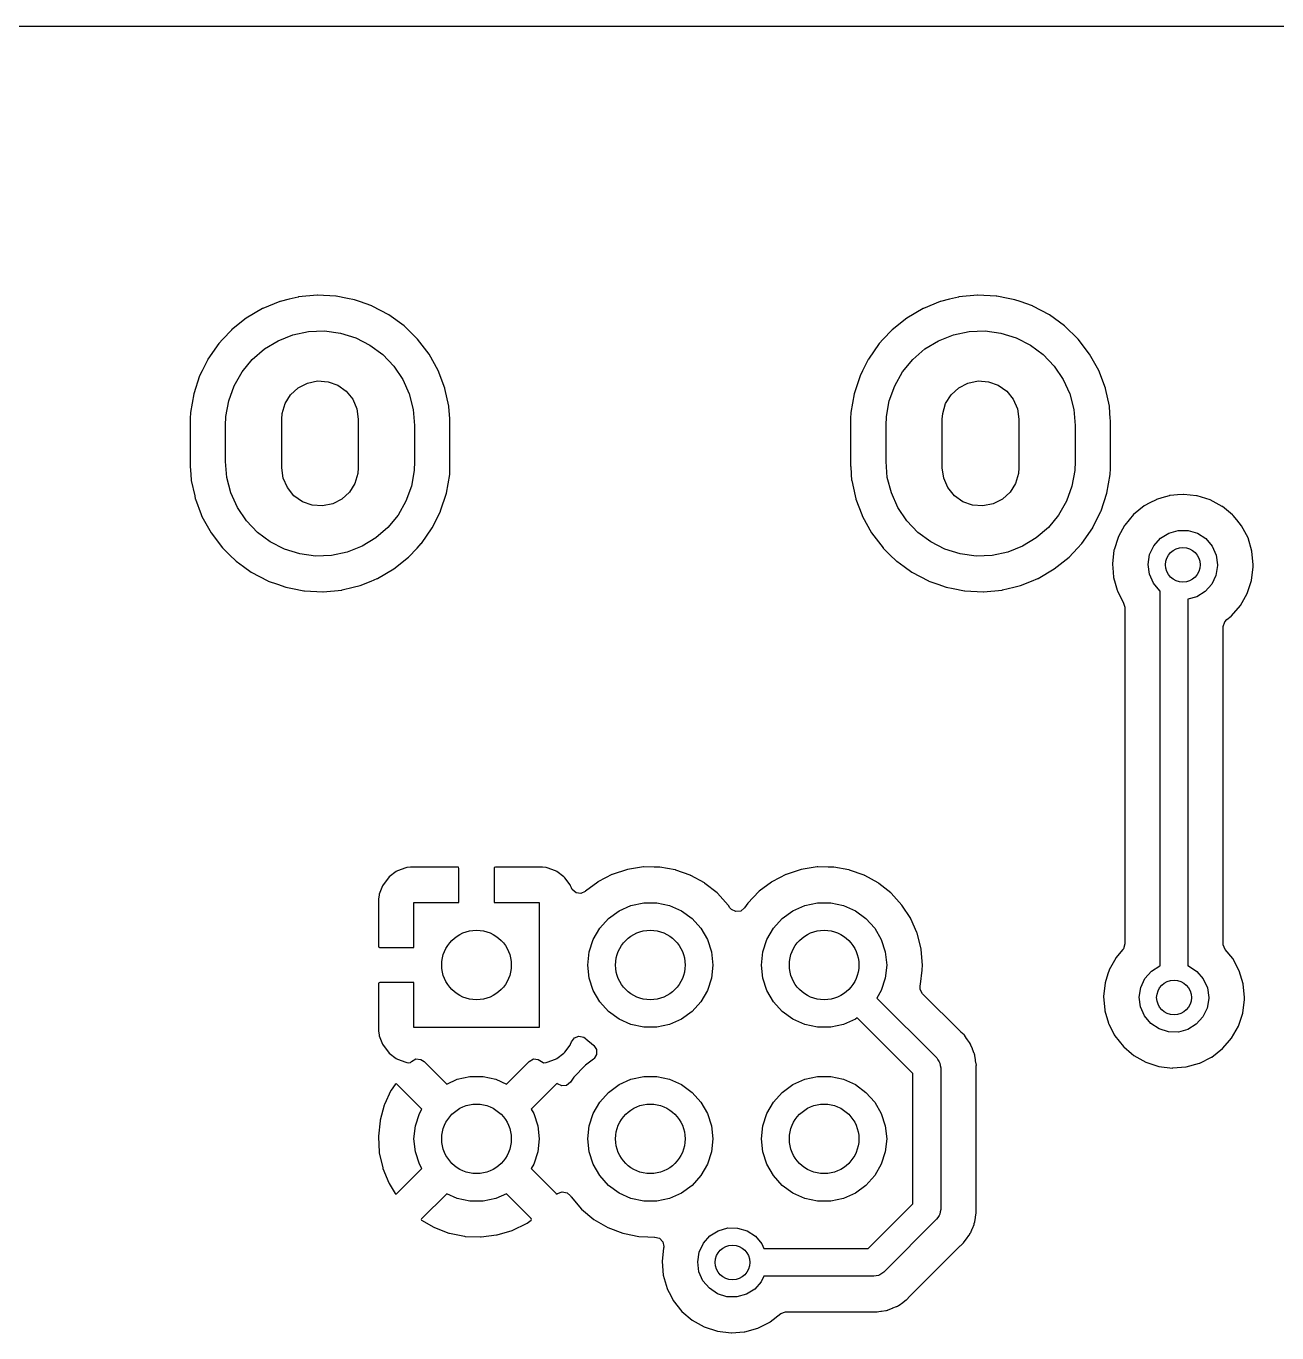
# Model space of a CAD drawing. Extents: x 83 to 134, y -229 to -45.
# Drawn here: x 100.2 to 118.19, y -63.75 to -44.96 of the extents above; entities that cross this region are included whole.
import ezdxf

# ---------------------------------------------------------------- set-up
doc = ezdxf.new("R2010")
doc.units = 0
doc.layers.add('BLACK', color=7, linetype='CONTINUOUS')

msp = doc.modelspace()

# ---------------------------------------------------------------- linework, layer by layer
at = {"layer": 'BLACK', "linetype": 'CONTINUOUS'}
for p, q in [((83.1845, -44.9585), (133.986, -44.9585)), ((104.113, -48.8538), (103.983, -48.8856)), ((104.118, -48.8527), (104.113, -48.8538)), ((104.113, -48.8538), (104.113, -48.8538)), ((104.387, -48.827), (104.118, -48.8527)), ((104.392, -48.8272), (104.387, -48.827)), ((104.654, -48.8402), (104.392, -48.8272)), ((104.392, -48.8272), (104.392, -48.8272)), ((104.658, -48.8405), (104.654, -48.8402)), ((104.654, -48.8402), (104.654, -48.8402)), ((104.663, -48.8413), (104.658, -48.8405)), ((104.826, -48.8736), (104.663, -48.8413)), ((104.663, -48.8413), (104.663, -48.8413)), ((113.613, -48.8538), (113.483, -48.8856)), ((113.618, -48.8527), (113.613, -48.8538)), ((113.613, -48.8538), (113.613, -48.8538)), ((113.887, -48.827), (113.618, -48.8527)), ((113.892, -48.8272), (113.887, -48.827)), ((114.154, -48.8402), (113.892, -48.8272)), ((113.892, -48.8272), (113.892, -48.8272)), ((114.158, -48.8405), (114.154, -48.8402)), ((114.154, -48.8402), (114.154, -48.8402)), ((114.163, -48.8413), (114.158, -48.8405)), ((114.326, -48.8736), (114.163, -48.8413)), ((114.163, -48.8413), (114.163, -48.8413)), ((103.603, -49.019), (103.369, -49.156)), ((103.607, -49.0173), (103.603, -49.019)), ((103.85, -48.9189), (103.607, -49.0173)), ((103.854, -48.9172), (103.85, -48.9189)), ((103.85, -48.9189), (103.85, -48.9189)), ((103.983, -48.8856), (103.854, -48.9172)), ((104.924, -48.8929), (104.826, -48.8736)), ((104.998, -48.9189), (104.924, -48.8929)), ((105.176, -48.9817), (104.998, -48.9189)), ((105.18, -48.9832), (105.176, -48.9817)), ((105.176, -48.9817), (105.176, -48.9817)), ((105.42, -49.1095), (105.18, -48.9832)), ((113.103, -49.019), (112.869, -49.156)), ((113.107, -49.0173), (113.103, -49.019)), ((113.35, -48.9189), (113.107, -49.0173)), ((113.354, -48.9172), (113.35, -48.9189)), ((113.35, -48.9189), (113.35, -48.9189)), ((113.483, -48.8856), (113.354, -48.9172)), ((114.424, -48.8929), (114.326, -48.8736)), ((114.498, -48.9189), (114.424, -48.8929)), ((114.676, -48.9817), (114.498, -48.9189)), ((114.68, -48.9832), (114.676, -48.9817)), ((114.676, -48.9817), (114.676, -48.9817)), ((114.92, -49.1095), (114.68, -48.9832)), ((103.369, -49.156), (103.157, -49.3254)), ((105.639, -49.269), (105.42, -49.1095)), ((112.869, -49.156), (112.657, -49.3254)), ((115.139, -49.269), (114.92, -49.1095)), ((103.154, -49.3287), (103.029, -49.4622)), ((103.157, -49.3254), (103.154, -49.3287)), ((103.825, -49.4818), (104.039, -49.3974)), ((104.039, -49.3974), (104.264, -49.3501)), ((104.264, -49.3501), (104.494, -49.3415)), ((104.494, -49.3415), (104.722, -49.3717)), ((104.722, -49.3717), (104.942, -49.4399)), ((105.833, -49.4586), (105.639, -49.269)), ((112.654, -49.3287), (112.529, -49.4622)), ((112.657, -49.3254), (112.654, -49.3287)), ((113.325, -49.4818), (113.539, -49.3974)), ((113.539, -49.3974), (113.764, -49.3501)), ((113.764, -49.3501), (113.994, -49.3415)), ((113.994, -49.3415), (114.222, -49.3717)), ((114.222, -49.3717), (114.442, -49.4399)), ((115.333, -49.4586), (115.139, -49.269)), ((102.972, -49.5235), (102.817, -49.7463)), ((103.029, -49.4622), (102.972, -49.5235)), ((103.455, -49.7519), (103.629, -49.6011)), ((103.629, -49.6011), (103.825, -49.4818)), ((104.942, -49.4399), (105.147, -49.5441)), ((105.147, -49.5441), (105.331, -49.6814)), ((105.998, -49.6741), (105.833, -49.4586)), ((112.472, -49.5235), (112.317, -49.7463)), ((112.529, -49.4622), (112.472, -49.5235)), ((112.955, -49.7519), (113.129, -49.6011)), ((113.129, -49.6011), (113.325, -49.4818)), ((114.442, -49.4399), (114.647, -49.5441)), ((114.647, -49.5441), (114.831, -49.6814)), ((115.498, -49.6741), (115.333, -49.4586)), ((102.815, -49.7504), (102.733, -49.9155)), ((102.817, -49.7463), (102.815, -49.7504)), ((102.815, -49.7504), (102.815, -49.7504)), ((103.309, -49.9297), (103.455, -49.7519)), ((105.331, -49.6814), (105.49, -49.8478)), ((106.129, -49.9112), (105.998, -49.6741)), ((112.315, -49.7504), (112.233, -49.9155)), ((112.317, -49.7463), (112.315, -49.7504)), ((112.315, -49.7504), (112.315, -49.7504)), ((112.809, -49.9297), (112.955, -49.7519)), ((114.831, -49.6814), (114.99, -49.8478)), ((115.629, -49.9112), (115.498, -49.6741)), ((102.733, -49.9155), (102.697, -49.9891)), ((103.195, -50.1295), (103.309, -49.9297)), ((105.49, -49.8478), (105.618, -50.0386)), ((106.225, -50.1648), (106.129, -49.9112)), ((112.233, -49.9155), (112.197, -49.9891)), ((112.695, -50.1295), (112.809, -49.9297)), ((114.99, -49.8478), (115.118, -50.0386)), ((115.725, -50.1648), (115.629, -49.9112)), ((102.697, -49.9891), (102.612, -50.2468)), ((103.117, -50.3457), (103.195, -50.1295)), ((104.006, -50.2594), (104.116, -50.1584)), ((104.116, -50.1584), (104.249, -50.0906)), ((104.249, -50.0906), (104.395, -50.0611)), ((104.395, -50.0611), (104.544, -50.072)), ((104.544, -50.072), (104.685, -50.1226)), ((104.685, -50.1226), (104.807, -50.2091)), ((105.618, -50.0386), (105.713, -50.2483)), ((106.226, -50.1692), (106.225, -50.1648)), ((106.283, -50.4251), (106.226, -50.1692)), ((106.226, -50.1692), (106.226, -50.1692)), ((112.197, -49.9891), (112.112, -50.2468)), ((112.617, -50.3457), (112.695, -50.1295)), ((113.506, -50.2594), (113.616, -50.1584)), ((113.616, -50.1584), (113.749, -50.0906)), ((113.749, -50.0906), (113.895, -50.0611)), ((113.895, -50.0611), (114.044, -50.072)), ((114.044, -50.072), (114.185, -50.1226)), ((114.185, -50.1226), (114.307, -50.2091)), ((115.118, -50.0386), (115.213, -50.2483)), ((115.726, -50.1692), (115.725, -50.1648)), ((115.783, -50.4251), (115.726, -50.1692)), ((115.726, -50.1692), (115.726, -50.1692)), ((102.612, -50.2468), (102.566, -50.5139)), ((103.076, -50.572), (103.117, -50.3457)), ((103.928, -50.3863), (104.006, -50.2594)), ((104.807, -50.2091), (104.9, -50.3251)), ((104.9, -50.3251), (104.96, -50.4621)), ((105.713, -50.2483), (105.771, -50.4709)), ((112.112, -50.2468), (112.066, -50.5139)), ((112.576, -50.572), (112.617, -50.3457)), ((113.428, -50.3863), (113.506, -50.2594)), ((114.307, -50.2091), (114.4, -50.3251)), ((114.4, -50.3251), (114.46, -50.4621)), ((115.213, -50.2483), (115.271, -50.4709)), ((102.566, -50.5139), (102.561, -50.5996)), ((103.88, -50.61), (103.886, -50.5297)), ((103.886, -50.5297), (103.928, -50.3863)), ((104.96, -50.4621), (104.98, -50.61)), ((105.771, -50.4709), (105.79, -50.7)), ((106.284, -50.4295), (106.283, -50.4251)), ((106.284, -50.4341), (106.284, -50.4295)), ((106.296, -50.6012), (106.284, -50.4341)), ((112.066, -50.5139), (112.061, -50.5996)), ((113.38, -50.61), (113.386, -50.5297)), ((113.386, -50.5297), (113.428, -50.3863)), ((114.46, -50.4621), (114.48, -50.61)), ((115.271, -50.4709), (115.29, -50.7)), ((115.784, -50.4295), (115.783, -50.4251)), ((115.784, -50.4341), (115.784, -50.4295)), ((115.796, -50.6012), (115.784, -50.4341)), ((102.561, -50.5996), (102.561, -51.2889)), ((103.07, -50.7), (103.076, -50.572)), ((103.07, -51.22), (103.07, -50.7)), ((103.88, -51.31), (103.88, -50.61)), ((104.98, -50.61), (104.98, -51.31)), ((105.79, -50.7), (105.79, -51.22)), ((106.298, -50.6311), (106.296, -50.6012)), ((106.298, -51.3204), (106.298, -50.6311)), ((112.061, -50.5996), (112.061, -51.2889)), ((112.57, -50.7), (112.576, -50.572)), ((112.57, -51.22), (112.57, -50.7)), ((113.38, -51.31), (113.38, -50.61)), ((114.48, -50.61), (114.48, -51.31)), ((115.29, -50.7), (115.29, -51.22)), ((115.798, -50.6311), (115.796, -50.6012)), ((115.798, -51.3204), (115.798, -50.6311)), ((102.561, -51.2889), (102.562, -51.2912)), ((102.562, -51.2912), (102.562, -51.2912)), ((102.562, -51.2912), (102.57, -51.4022)), ((103.089, -51.4491), (103.07, -51.22)), ((105.79, -51.22), (105.784, -51.348)), ((112.061, -51.2889), (112.062, -51.2912)), ((112.062, -51.2912), (112.07, -51.4022)), ((112.062, -51.2912), (112.062, -51.2912)), ((112.589, -51.4491), (112.57, -51.22)), ((115.29, -51.22), (115.284, -51.348)), ((102.57, -51.4022), (102.576, -51.4905)), ((103.147, -51.6717), (103.089, -51.4491)), ((103.9, -51.4579), (103.88, -51.31)), ((103.96, -51.5949), (103.9, -51.4579)), ((104.974, -51.3903), (104.932, -51.5337)), ((104.98, -51.31), (104.974, -51.3903)), ((105.784, -51.348), (105.743, -51.5743)), ((106.248, -51.6732), (106.294, -51.4061)), ((106.294, -51.4061), (106.298, -51.3204)), ((112.07, -51.4022), (112.076, -51.4905)), ((112.647, -51.6717), (112.589, -51.4491)), ((113.4, -51.4579), (113.38, -51.31)), ((113.46, -51.5949), (113.4, -51.4579)), ((114.474, -51.3903), (114.432, -51.5337)), ((114.48, -51.31), (114.474, -51.3903)), ((115.284, -51.348), (115.243, -51.5743)), ((115.748, -51.6732), (115.794, -51.4061)), ((115.794, -51.4061), (115.798, -51.3204)), ((102.576, -51.4905), (102.577, -51.4949)), ((102.577, -51.4949), (102.577, -51.4949)), ((102.577, -51.4949), (102.626, -51.7141)), ((103.242, -51.8814), (103.147, -51.6717)), ((104.053, -51.7109), (103.96, -51.5949)), ((104.854, -51.6606), (104.744, -51.7616)), ((104.932, -51.5337), (104.854, -51.6606)), ((105.743, -51.5743), (105.665, -51.7905)), ((106.163, -51.9309), (106.248, -51.6732)), ((112.076, -51.4905), (112.077, -51.4949)), ((112.077, -51.4949), (112.077, -51.4949)), ((112.077, -51.4949), (112.126, -51.7141)), ((112.742, -51.8814), (112.647, -51.6717)), ((113.553, -51.7109), (113.46, -51.5949)), ((114.354, -51.6606), (114.244, -51.7616)), ((114.432, -51.5337), (114.354, -51.6606)), ((115.243, -51.5743), (115.165, -51.7905)), ((115.663, -51.9309), (115.748, -51.6732)), ((102.626, -51.7141), (102.635, -51.7552)), ((102.635, -51.7552), (102.636, -51.7595)), ((102.636, -51.7595), (102.72, -51.981)), ((104.175, -51.7974), (104.053, -51.7109)), ((104.316, -51.848), (104.175, -51.7974)), ((104.465, -51.8589), (104.316, -51.848)), ((104.611, -51.8294), (104.465, -51.8589)), ((104.744, -51.7616), (104.611, -51.8294)), ((105.665, -51.7905), (105.551, -51.9903)), ((112.126, -51.7141), (112.135, -51.7552)), ((112.135, -51.7552), (112.136, -51.7595)), ((112.136, -51.7595), (112.22, -51.981)), ((113.675, -51.7974), (113.553, -51.7109)), ((113.816, -51.848), (113.675, -51.7974)), ((113.965, -51.8589), (113.816, -51.848)), ((114.111, -51.8294), (113.965, -51.8589)), ((114.244, -51.7616), (114.111, -51.8294)), ((115.165, -51.7905), (115.051, -51.9903)), ((116.285, -51.857), (116.131, -51.981)), ((116.364, -51.8157), (116.285, -51.857)), ((116.455, -51.7683), (116.364, -51.8157)), ((116.46, -51.7654), (116.455, -51.7683)), ((116.455, -51.7683), (116.455, -51.7683)), ((116.539, -51.7422), (116.46, -51.7654)), ((116.644, -51.7113), (116.539, -51.7422)), ((116.65, -51.7096), (116.644, -51.7113)), ((116.644, -51.7113), (116.644, -51.7113)), ((116.656, -51.709), (116.65, -51.7096)), ((116.765, -51.6992), (116.656, -51.709)), ((116.656, -51.709), (116.656, -51.709)), ((116.847, -51.6916), (116.765, -51.6992)), ((116.853, -51.6923), (116.847, -51.6916)), ((117.038, -51.7117), (116.853, -51.6923)), ((116.853, -51.6923), (116.853, -51.6923)), ((117.044, -51.7123), (117.038, -51.7117)), ((117.038, -51.7117), (117.038, -51.7117)), ((117.233, -51.7708), (117.044, -51.7123)), ((117.407, -51.8649), (117.233, -51.7708)), ((102.72, -51.981), (102.731, -52.0088)), ((102.731, -52.0088), (102.862, -52.2459)), ((103.37, -52.0722), (103.242, -51.8814)), ((105.551, -51.9903), (105.405, -52.1681)), ((106.045, -52.1696), (106.161, -51.935)), ((106.161, -51.935), (106.163, -51.9309)), ((106.161, -51.935), (106.161, -51.935)), ((112.22, -51.981), (112.231, -52.0088)), ((112.231, -52.0088), (112.362, -52.2459)), ((112.87, -52.0722), (112.742, -51.8814)), ((115.051, -51.9903), (114.905, -52.1681)), ((115.545, -52.1696), (115.661, -51.935)), ((115.661, -51.935), (115.663, -51.9309)), ((115.661, -51.935), (115.661, -51.935)), ((116.131, -51.981), (116.004, -52.1325)), ((117.411, -51.8688), (117.407, -51.8649)), ((117.553, -51.9857), (117.411, -51.8688)), ((117.411, -51.8688), (117.411, -51.8688)), ((117.559, -51.9909), (117.553, -51.9857)), ((117.563, -51.9957), (117.559, -51.9909)), ((117.614, -52.0579), (117.563, -51.9957)), ((117.563, -51.9957), (117.563, -51.9957)), ((103.529, -52.2386), (103.37, -52.0722)), ((103.713, -52.3759), (103.529, -52.2386)), ((105.405, -52.1681), (105.231, -52.3189)), ((105.888, -52.3965), (106.043, -52.1737)), ((106.043, -52.1737), (106.045, -52.1696)), ((113.029, -52.2386), (112.87, -52.0722)), ((113.213, -52.3759), (113.029, -52.2386)), ((114.905, -52.1681), (114.731, -52.3189)), ((115.388, -52.3965), (115.543, -52.1737)), ((115.543, -52.1737), (115.545, -52.1696)), ((116.001, -52.1379), (115.942, -52.2459)), ((116.004, -52.1325), (116.001, -52.1379)), ((116.001, -52.1379), (116.001, -52.1379)), ((116.636, -52.2486), (116.772, -52.2096)), ((116.772, -52.2096), (116.914, -52.2105)), ((116.914, -52.2105), (117.05, -52.2511)), ((117.684, -52.1442), (117.614, -52.0579)), ((117.777, -52.3188), (117.684, -52.1442)), ((102.862, -52.2459), (103.027, -52.4614)), ((103.918, -52.4801), (103.713, -52.3759)), ((105.231, -52.3189), (105.035, -52.4382)), ((105.824, -52.4646), (105.885, -52.3998)), ((105.885, -52.3998), (105.888, -52.3965)), ((105.885, -52.3998), (105.885, -52.3998)), ((112.362, -52.2459), (112.527, -52.4614)), ((113.418, -52.4801), (113.213, -52.3759)), ((114.731, -52.3189), (114.535, -52.4382)), ((115.324, -52.4646), (115.385, -52.3998)), ((115.385, -52.3998), (115.388, -52.3965)), ((115.385, -52.3998), (115.385, -52.3998)), ((115.907, -52.3117), (115.851, -52.4884)), ((115.909, -52.3058), (115.907, -52.3117)), ((115.907, -52.3117), (115.907, -52.3117)), ((115.942, -52.2459), (115.909, -52.3058)), ((116.422, -52.4305), (116.516, -52.3242)), ((116.516, -52.3242), (116.636, -52.2486)), ((117.05, -52.2511), (117.169, -52.3282)), ((117.169, -52.3282), (117.261, -52.4356)), ((117.834, -52.5082), (117.777, -52.3188)), ((103.027, -52.4614), (103.03, -52.4646)), ((103.03, -52.4646), (103.03, -52.4646)), ((103.03, -52.4646), (103.127, -52.5596)), ((103.127, -52.5596), (103.221, -52.651)), ((104.138, -52.5483), (103.918, -52.4801)), ((104.366, -52.5785), (104.138, -52.5483)), ((104.596, -52.5699), (104.366, -52.5785)), ((104.821, -52.5226), (104.596, -52.5699)), ((105.035, -52.4382), (104.821, -52.5226)), ((105.491, -52.764), (105.703, -52.5946)), ((105.703, -52.5946), (105.824, -52.4646)), ((112.527, -52.4614), (112.53, -52.4646)), ((112.53, -52.4646), (112.53, -52.4646)), ((112.53, -52.4646), (112.627, -52.5596)), ((112.627, -52.5596), (112.721, -52.651)), ((113.638, -52.5483), (113.418, -52.4801)), ((113.866, -52.5785), (113.638, -52.5483)), ((114.096, -52.5699), (113.866, -52.5785)), ((114.321, -52.5226), (114.096, -52.5699)), ((114.535, -52.4382), (114.321, -52.5226)), ((114.991, -52.764), (115.203, -52.5946)), ((115.203, -52.5946), (115.324, -52.4646)), ((115.849, -52.4943), (115.827, -52.6909)), ((115.851, -52.4884), (115.849, -52.4943)), ((116.34, -52.6989), (116.362, -52.5588)), ((116.362, -52.5588), (116.422, -52.4305)), ((117.261, -52.4356), (117.32, -52.5647)), ((117.32, -52.5647), (117.34, -52.705)), ((117.853, -52.705), (117.834, -52.5082)), ((103.221, -52.651), (103.224, -52.6537)), ((103.224, -52.6537), (103.224, -52.6537)), ((103.224, -52.6537), (103.329, -52.7298)), ((103.329, -52.7298), (103.44, -52.8105)), ((105.257, -52.901), (105.491, -52.764)), ((112.721, -52.651), (112.724, -52.6537)), ((112.724, -52.6537), (112.724, -52.6537)), ((112.724, -52.6537), (112.829, -52.7298)), ((112.829, -52.7298), (112.94, -52.8105)), ((114.757, -52.901), (114.991, -52.764)), ((115.827, -52.6909), (115.827, -52.697)), ((115.827, -52.697), (115.837, -52.8127)), ((116.358, -52.8395), (116.34, -52.6989)), ((117.34, -52.7172), (117.316, -52.857)), ((117.34, -52.705), (117.34, -52.7172)), ((117.828, -52.9295), (117.853, -52.7333)), ((117.853, -52.7333), (117.853, -52.705)), ((103.44, -52.8105), (103.68, -52.9368)), ((103.68, -52.9368), (103.684, -52.9383)), ((103.684, -52.9383), (103.684, -52.9383)), ((103.684, -52.9383), (103.817, -52.9852)), ((103.817, -52.9852), (103.936, -53.0271)), ((105.006, -53.0028), (105.165, -52.9383)), ((105.165, -52.9383), (105.253, -52.9027)), ((105.253, -52.9027), (105.257, -52.901)), ((105.253, -52.9027), (105.253, -52.9027)), ((112.94, -52.8105), (113.18, -52.9368)), ((113.18, -52.9368), (113.184, -52.9383)), ((113.184, -52.9383), (113.184, -52.9383)), ((113.184, -52.9383), (113.317, -52.9852)), ((113.317, -52.9852), (113.436, -53.0271)), ((114.506, -53.0028), (114.665, -52.9383)), ((114.665, -52.9383), (114.753, -52.9027)), ((114.753, -52.9027), (114.757, -52.901)), ((114.753, -52.9027), (114.753, -52.9027)), ((115.837, -52.8127), (115.843, -52.8879)), ((115.843, -52.8879), (115.866, -52.9669)), ((115.866, -52.9669), (115.895, -53.0673)), ((116.416, -52.9692), (116.358, -52.8395)), ((116.507, -53.0777), (116.416, -52.9692)), ((117.255, -52.9846), (117.159, -53.0897)), ((117.316, -52.857), (117.255, -52.9846)), ((117.766, -53.1172), (117.828, -52.9295)), ((103.936, -53.0271), (104.034, -53.0464)), ((104.034, -53.0464), (104.197, -53.0787)), ((104.197, -53.0787), (104.197, -53.0787)), ((104.197, -53.0787), (104.202, -53.0795)), ((104.202, -53.0795), (104.206, -53.0798)), ((104.206, -53.0798), (104.206, -53.0798)), ((104.206, -53.0798), (104.468, -53.0928)), ((104.468, -53.0928), (104.468, -53.0928)), ((104.468, -53.0928), (104.473, -53.093)), ((104.473, -53.093), (104.742, -53.0673)), ((104.742, -53.0673), (104.747, -53.0662)), ((104.747, -53.0662), (104.907, -53.0271)), ((104.747, -53.0662), (104.747, -53.0662)), ((104.907, -53.0271), (105.006, -53.0028)), ((113.436, -53.0271), (113.534, -53.0464)), ((113.534, -53.0464), (113.697, -53.0787)), ((113.697, -53.0787), (113.697, -53.0787)), ((113.697, -53.0787), (113.702, -53.0795)), ((113.702, -53.0795), (113.706, -53.0798)), ((113.706, -53.0798), (113.706, -53.0798)), ((113.706, -53.0798), (113.968, -53.0928)), ((113.968, -53.0928), (113.968, -53.0928)), ((113.968, -53.0928), (113.973, -53.093)), ((113.973, -53.093), (114.242, -53.0673)), ((114.242, -53.0673), (114.247, -53.0662)), ((114.247, -53.0662), (114.407, -53.0271)), ((114.247, -53.0662), (114.247, -53.0662)), ((114.407, -53.0271), (114.506, -53.0028)), ((115.895, -53.0673), (115.898, -53.078)), ((115.898, -53.078), (115.901, -53.0835)), ((115.901, -53.0835), (115.988, -53.254)), ((116.513, -53.0819), (116.507, -53.0777)), ((116.513, -58.4704), (116.513, -53.0819)), ((117.039, -53.1639), (116.913, -53.1981)), ((117.159, -53.0897), (117.039, -53.1639)), ((117.668, -53.2891), (117.766, -53.1172)), ((115.988, -53.254), (115.987, -53.2547)), ((115.987, -53.2547), (116.004, -53.3152)), ((116.004, -53.3152), (116.004, -58.1575)), ((116.913, -53.1981), (116.913, -58.4712)), ((117.539, -53.4389), (117.668, -53.2891)), ((117.421, -53.592), (117.442, -53.5239)), ((117.442, -53.5239), (117.47, -53.4927)), ((117.47, -53.4927), (117.534, -53.4427)), ((117.534, -53.4427), (117.539, -53.4389)), ((117.534, -53.4427), (117.534, -53.4427)), ((117.421, -58.1561), (117.421, -53.592)), ((105.526, -57.1152), (105.424, -57.1917)), ((105.542, -57.1067), (105.526, -57.1152)), ((105.662, -57.0615), (105.542, -57.1067)), ((105.678, -57.0579), (105.662, -57.0615)), ((105.729, -57.0524), (105.678, -57.0579)), ((105.735, -57.052), (105.729, -57.0524)), ((106.412, -57.052), (105.735, -57.052)), ((106.42, -57.0537), (106.412, -57.052)), ((106.422, -57.0549), (106.42, -57.0537)), ((106.426, -57.0701), (106.422, -57.0549)), ((106.426, -57.56), (106.426, -57.0701)), ((106.936, -57.0579), (106.934, -57.0655)), ((106.934, -57.0655), (106.934, -57.56)), ((106.937, -57.0565), (106.936, -57.0579)), ((106.952, -57.052), (106.937, -57.0565)), ((107.625, -57.052), (106.952, -57.052)), ((107.631, -57.0524), (107.625, -57.052)), ((107.682, -57.0579), (107.631, -57.0524)), ((107.698, -57.0615), (107.682, -57.0579)), ((107.818, -57.1067), (107.698, -57.0615)), ((107.834, -57.1152), (107.818, -57.1067)), ((107.936, -57.1917), (107.834, -57.1152)), ((108.852, -57.0851), (108.632, -57.1571)), ((109.081, -57.0501), (108.852, -57.0851)), ((109.087, -57.0502), (109.081, -57.0501)), ((109.236, -57.052), (109.087, -57.0502)), ((109.087, -57.0502), (109.087, -57.0502)), ((109.313, -57.0529), (109.236, -57.052)), ((109.318, -57.0538), (109.313, -57.0529)), ((109.318, -57.0539), (109.318, -57.0538)), ((109.536, -57.0927), (109.318, -57.0539)), ((109.541, -57.0936), (109.536, -57.0927)), ((109.536, -57.0927), (109.536, -57.0927)), ((109.546, -57.0953), (109.541, -57.0936)), ((109.754, -57.1691), (109.546, -57.0953)), ((109.546, -57.0953), (109.546, -57.0953)), ((111.352, -57.0851), (111.132, -57.1571)), ((111.581, -57.0501), (111.352, -57.0851)), ((111.587, -57.0502), (111.581, -57.0501)), ((111.736, -57.052), (111.587, -57.0502)), ((111.587, -57.0502), (111.587, -57.0502)), ((111.813, -57.0529), (111.736, -57.052)), ((111.818, -57.0538), (111.813, -57.0529)), ((111.818, -57.0539), (111.818, -57.0538)), ((112.036, -57.0927), (111.818, -57.0539)), ((112.041, -57.0936), (112.036, -57.0927)), ((112.036, -57.0927), (112.036, -57.0927)), ((112.046, -57.0953), (112.041, -57.0936)), ((112.254, -57.1691), (112.046, -57.0953)), ((112.046, -57.0953), (112.046, -57.0953)), ((105.335, -57.3064), (105.327, -57.3219)), ((105.412, -57.2043), (105.335, -57.3064)), ((105.424, -57.1917), (105.412, -57.2043)), ((107.948, -57.2043), (107.936, -57.1917)), ((108.025, -57.3064), (107.948, -57.2043)), ((108.033, -57.3219), (108.025, -57.3064)), ((108.423, -57.2672), (108.246, -57.4)), ((108.427, -57.2641), (108.423, -57.2672)), ((108.423, -57.2672), (108.423, -57.2672)), ((108.536, -57.2072), (108.427, -57.2641)), ((108.628, -57.1595), (108.536, -57.2072)), ((108.632, -57.1571), (108.628, -57.1595)), ((108.628, -57.1595), (108.628, -57.1595)), ((109.754, -57.1692), (109.754, -57.1691)), ((109.759, -57.1709), (109.754, -57.1692)), ((109.764, -57.1734), (109.759, -57.1709)), ((109.958, -57.2803), (109.764, -57.1734)), ((109.764, -57.1734), (109.764, -57.1734)), ((109.962, -57.2828), (109.958, -57.2803)), ((109.958, -57.2803), (109.958, -57.2803)), ((109.966, -57.286), (109.962, -57.2828)), ((110.14, -57.4232), (109.966, -57.286)), ((109.966, -57.286), (109.966, -57.286)), ((110.923, -57.2672), (110.746, -57.4)), ((110.927, -57.2641), (110.923, -57.2672)), ((110.923, -57.2672), (110.923, -57.2672)), ((111.036, -57.2072), (110.927, -57.2641)), ((111.128, -57.1595), (111.036, -57.2072)), ((111.132, -57.1571), (111.128, -57.1595)), ((111.128, -57.1595), (111.128, -57.1595)), ((112.254, -57.1692), (112.254, -57.1691)), ((112.259, -57.1709), (112.254, -57.1692)), ((112.264, -57.1734), (112.259, -57.1709)), ((112.458, -57.2803), (112.264, -57.1734)), ((112.264, -57.1734), (112.264, -57.1734)), ((112.462, -57.2828), (112.458, -57.2803)), ((112.458, -57.2803), (112.458, -57.2803)), ((112.466, -57.286), (112.462, -57.2828)), ((112.64, -57.4232), (112.466, -57.286)), ((112.466, -57.286), (112.466, -57.286)), ((105.278, -57.4576), (105.272, -57.5085)), ((105.282, -57.4424), (105.278, -57.4576)), ((105.327, -57.3219), (105.282, -57.4424)), ((108.044, -57.3502), (108.033, -57.3219)), ((108.057, -57.3754), (108.044, -57.3502)), ((108.111, -57.4212), (108.057, -57.3754)), ((108.181, -57.4305), (108.111, -57.4212)), ((108.241, -57.4023), (108.181, -57.4305)), ((108.242, -57.4031), (108.241, -57.4023)), ((108.246, -57.4), (108.242, -57.4031)), ((110.144, -57.4264), (110.14, -57.4232)), ((110.14, -57.4232), (110.14, -57.4232)), ((110.3, -57.5977), (110.144, -57.4264)), ((110.742, -57.4031), (110.582, -57.5706)), ((110.746, -57.4), (110.742, -57.4031)), ((112.644, -57.4264), (112.64, -57.4232)), ((112.64, -57.4232), (112.64, -57.4232)), ((112.8, -57.5977), (112.644, -57.4264)), ((105.272, -57.5085), (105.272, -57.5153)), ((105.272, -57.5153), (105.272, -58.1879)), ((105.78, -58.206), (105.78, -57.56)), ((105.78, -57.56), (106.426, -57.56)), ((106.934, -57.56), (107.58, -57.56)), ((107.58, -57.56), (107.58, -59.36)), ((108.578, -57.7912), (108.73, -57.6806)), ((108.73, -57.6806), (108.902, -57.604)), ((108.902, -57.604), (109.086, -57.5649)), ((109.086, -57.5649), (109.274, -57.5649)), ((109.274, -57.5649), (109.458, -57.604)), ((109.458, -57.604), (109.63, -57.6806)), ((109.63, -57.6806), (109.782, -57.7912)), ((110.303, -57.602), (110.3, -57.5977)), ((110.325, -57.6366), (110.303, -57.602)), ((110.303, -57.602), (110.303, -57.602)), ((110.346, -57.6611), (110.325, -57.6366)), ((110.409, -57.6923), (110.346, -57.6611)), ((110.48, -57.6842), (110.409, -57.6923)), ((110.535, -57.6392), (110.48, -57.6842)), ((110.582, -57.5706), (110.535, -57.6392)), ((111.078, -57.7912), (111.23, -57.6806)), ((111.23, -57.6806), (111.402, -57.604)), ((111.402, -57.604), (111.586, -57.5649)), ((111.586, -57.5649), (111.774, -57.5649)), ((111.774, -57.5649), (111.958, -57.604)), ((111.958, -57.604), (112.13, -57.6806)), ((112.13, -57.6806), (112.282, -57.7912)), ((112.926, -57.7921), (112.8, -57.5977)), ((108.452, -57.931), (108.578, -57.7912)), ((109.782, -57.7912), (109.908, -57.931)), ((110.952, -57.931), (111.078, -57.7912)), ((112.282, -57.7912), (112.408, -57.931)), ((112.928, -57.7969), (112.926, -57.7921)), ((113.013, -57.9928), (112.928, -57.7969)), ((112.928, -57.7969), (112.928, -57.7969)), ((108.358, -58.0939), (108.452, -57.931)), ((109.908, -57.931), (110.002, -58.0939)), ((110.858, -58.0939), (110.952, -57.931)), ((112.408, -57.931), (112.502, -58.0939)), ((113.018, -58.0045), (113.013, -57.9928)), ((113.074, -58.2292), (113.018, -58.0045)), ((105.272, -58.1879), (105.276, -58.2031)), ((105.276, -58.2031), (105.278, -58.2043)), ((105.278, -58.2043), (105.286, -58.206)), ((105.286, -58.206), (105.78, -58.206)), ((108.3, -58.2729), (108.358, -58.0939)), ((110.002, -58.0939), (110.06, -58.2729)), ((110.8, -58.2729), (110.858, -58.0939)), ((112.502, -58.0939), (112.56, -58.2729)), ((113.075, -58.2343), (113.074, -58.2292)), ((113.084, -58.3505), (113.075, -58.2343)), ((113.075, -58.2343), (113.075, -58.2343)), ((115.975, -58.2385), (115.877, -58.3555)), ((115.984, -58.2256), (115.975, -58.2385)), ((116.004, -58.1575), (115.984, -58.2256)), ((117.422, -58.1703), (117.421, -58.1561)), ((117.45, -58.2358), (117.422, -58.1703)), ((117.557, -58.3672), (117.45, -58.2358)), ((108.28, -58.46), (108.3, -58.2729)), ((110.06, -58.2729), (110.08, -58.46)), ((110.78, -58.46), (110.8, -58.2729)), ((112.56, -58.2729), (112.58, -58.46)), ((113.093, -58.46), (113.084, -58.3505)), ((115.874, -58.3609), (115.819, -58.46)), ((115.877, -58.3555), (115.874, -58.3609)), ((115.874, -58.3609), (115.874, -58.3609)), ((117.65, -58.5418), (117.557, -58.3672)), ((108.3, -58.6471), (108.28, -58.46)), ((110.08, -58.46), (110.06, -58.6471)), ((110.8, -58.6471), (110.78, -58.46)), ((112.58, -58.46), (112.56, -58.6471)), ((113.064, -58.7373), (113.091, -58.5324)), ((113.091, -58.5324), (113.092, -58.529)), ((113.092, -58.529), (113.093, -58.46)), ((115.763, -58.588), (115.722, -58.7173)), ((115.78, -58.5347), (115.763, -58.588)), ((115.782, -58.5288), (115.78, -58.5347)), ((115.78, -58.5347), (115.78, -58.5347)), ((115.819, -58.46), (115.782, -58.5288)), ((116.295, -58.6535), (116.389, -58.5472)), ((116.389, -58.5472), (116.509, -58.4716)), ((116.509, -58.4716), (116.513, -58.4704)), ((116.913, -58.4712), (116.923, -58.4741)), ((116.923, -58.4741), (117.042, -58.5512)), ((117.042, -58.5512), (117.134, -58.6586)), ((117.707, -58.7312), (117.65, -58.5418)), ((105.274, -58.7199), (105.272, -58.7275)), ((105.272, -58.7275), (105.272, -59.4047)), ((105.275, -58.7185), (105.274, -58.7199)), ((105.29, -58.714), (105.275, -58.7185)), ((105.78, -58.714), (105.29, -58.714)), ((105.78, -59.36), (105.78, -58.714)), ((108.358, -58.8261), (108.3, -58.6471)), ((110.06, -58.6471), (110.002, -58.8261)), ((110.858, -58.8261), (110.8, -58.6471)), ((112.56, -58.6471), (112.502, -58.8261)), ((113.061, -58.7587), (113.064, -58.7373)), ((113.061, -58.7593), (113.061, -58.7587)), ((113.061, -58.811), (113.061, -58.7593)), ((113.095, -58.8733), (113.061, -58.811)), ((115.722, -58.7173), (115.7, -58.9139)), ((116.213, -58.9219), (116.235, -58.7818)), ((116.235, -58.7818), (116.295, -58.6535)), ((117.134, -58.6586), (117.193, -58.7877)), ((117.193, -58.7877), (117.213, -58.928)), ((117.726, -58.928), (117.707, -58.7312)), ((108.452, -58.989), (108.358, -58.8261)), ((108.578, -59.1288), (108.452, -58.989)), ((109.908, -58.989), (109.782, -59.1288)), ((110.002, -58.8261), (109.908, -58.989)), ((110.952, -58.989), (110.858, -58.8261)), ((111.078, -59.1288), (110.952, -58.989)), ((112.502, -58.8261), (112.439, -58.9359)), ((112.439, -58.9359), (113.299, -59.7958)), ((113.641, -59.4186), (113.095, -58.8733)), ((115.7, -58.9139), (115.716, -59.1109)), ((116.231, -59.0625), (116.213, -58.9219)), ((117.213, -58.9402), (117.189, -59.08)), ((117.213, -58.928), (117.213, -58.9402)), ((117.701, -59.1525), (117.726, -58.9563)), ((117.726, -58.9563), (117.726, -58.928)), ((108.73, -59.2394), (108.578, -59.1288)), ((109.782, -59.1288), (109.63, -59.2394)), ((111.23, -59.2394), (111.078, -59.1288)), ((115.716, -59.1109), (115.718, -59.1169)), ((115.718, -59.1169), (115.769, -59.2947)), ((116.289, -59.1922), (116.231, -59.0625)), ((116.38, -59.3007), (116.289, -59.1922)), ((117.189, -59.08), (117.128, -59.2076)), ((117.639, -59.3402), (117.701, -59.1525)), ((107.58, -59.36), (105.78, -59.36)), ((108.902, -59.316), (108.73, -59.2394)), ((109.086, -59.3551), (108.902, -59.316)), ((109.274, -59.3551), (109.086, -59.3551)), ((109.458, -59.316), (109.274, -59.3551)), ((109.63, -59.2394), (109.458, -59.316)), ((111.402, -59.316), (111.23, -59.2394)), ((111.586, -59.3551), (111.402, -59.316)), ((111.774, -59.3551), (111.586, -59.3551)), ((111.958, -59.316), (111.774, -59.3551)), ((112.13, -59.2394), (111.958, -59.316)), ((112.157, -59.2198), (112.13, -59.2394)), ((112.957, -60.0198), (112.157, -59.2198)), ((115.769, -59.2947), (115.771, -59.301)), ((115.771, -59.301), (115.774, -59.3065)), ((115.774, -59.3065), (115.854, -59.4624)), ((116.498, -59.3793), (116.38, -59.3007)), ((116.633, -59.4216), (116.498, -59.3793)), ((117.032, -59.3127), (116.912, -59.3869)), ((117.128, -59.2076), (117.032, -59.3127)), ((117.541, -59.5121), (117.639, -59.3402)), ((105.272, -59.4047), (105.272, -59.4115)), ((105.272, -59.4115), (105.278, -59.4624)), ((105.278, -59.4624), (105.282, -59.4776)), ((105.282, -59.4776), (105.327, -59.5981)), ((108.033, -59.5981), (108.045, -59.5662)), ((108.045, -59.5662), (108.088, -59.5094)), ((108.088, -59.5094), (108.154, -59.4847)), ((108.154, -59.4847), (108.224, -59.4999)), ((108.224, -59.4999), (108.244, -59.5135)), ((108.244, -59.5135), (108.252, -59.5204)), ((108.252, -59.5204), (108.364, -59.6136)), ((113.646, -59.4236), (113.641, -59.4186)), ((113.692, -59.465), (113.646, -59.4236)), ((113.697, -59.4713), (113.692, -59.465)), ((113.729, -59.5177), (113.697, -59.4713)), ((113.697, -59.4713), (113.697, -59.4713)), ((113.732, -59.523), (113.729, -59.5177)), ((113.767, -59.5677), (113.732, -59.523)), ((113.771, -59.5737), (113.767, -59.5677)), ((113.767, -59.5677), (113.767, -59.5677)), ((115.854, -59.4624), (115.861, -59.477)), ((115.861, -59.477), (115.984, -59.632)), ((116.775, -59.4242), (116.633, -59.4216)), ((116.912, -59.3869), (116.775, -59.4242)), ((117.412, -59.6619), (117.517, -59.5395)), ((117.517, -59.5395), (117.537, -59.5168)), ((117.537, -59.5168), (117.541, -59.5121)), ((117.537, -59.5168), (117.537, -59.5168)), ((105.327, -59.5981), (105.335, -59.6136)), ((105.335, -59.6136), (105.412, -59.7157)), ((105.412, -59.7157), (105.424, -59.7283)), ((105.424, -59.7283), (105.526, -59.8048)), ((107.834, -59.8048), (107.936, -59.7283)), ((107.936, -59.7283), (107.948, -59.7157)), ((107.948, -59.7157), (108.025, -59.6136)), ((108.025, -59.6136), (108.033, -59.5981)), ((108.364, -59.6136), (108.366, -59.6153)), ((108.366, -59.6153), (108.406, -59.6742)), ((108.408, -59.7452), (108.37, -59.8057)), ((108.406, -59.6742), (108.408, -59.7452)), ((113.774, -59.5807), (113.771, -59.5737)), ((113.776, -59.5829), (113.774, -59.5807)), ((113.784, -59.5977), (113.776, -59.5829)), ((113.785, -59.6001), (113.784, -59.5977)), ((113.789, -59.6063), (113.785, -59.6001)), ((113.792, -59.6135), (113.789, -59.6063)), ((113.812, -59.6661), (113.792, -59.6135)), ((113.792, -59.6135), (113.792, -59.6135)), ((113.815, -59.6722), (113.812, -59.6661)), ((113.84, -59.7307), (113.815, -59.6722)), ((113.842, -59.7382), (113.84, -59.7307)), ((113.842, -59.7408), (113.842, -59.7382)), ((113.847, -59.7571), (113.842, -59.7408)), ((113.847, -59.7596), (113.847, -59.7571)), ((115.984, -59.632), (115.989, -59.6359)), ((115.989, -59.6359), (115.989, -59.6359)), ((115.989, -59.6359), (116.1, -59.7307)), ((116.1, -59.7307), (116.135, -59.7601)), ((117.256, -59.7836), (117.412, -59.6619)), ((105.526, -59.8048), (105.542, -59.8133)), ((105.542, -59.8133), (105.662, -59.8585)), ((105.662, -59.8585), (105.678, -59.8621)), ((105.678, -59.8621), (105.707, -59.8653)), ((105.707, -59.8653), (105.731, -59.861)), ((105.731, -59.861), (105.732, -59.86)), ((105.732, -59.86), (105.747, -59.8456)), ((105.747, -59.8456), (105.809, -59.8116)), ((105.809, -59.8116), (105.88, -59.8166)), ((105.88, -59.8166), (105.925, -59.8456)), ((105.925, -59.8456), (106.251, -60.1714)), ((107.109, -60.1714), (107.435, -59.8456)), ((107.435, -59.8456), (107.498, -59.8116)), ((107.498, -59.8116), (107.568, -59.8166)), ((107.568, -59.8166), (107.613, -59.8456)), ((107.613, -59.8456), (107.622, -59.8544)), ((107.622, -59.8544), (107.644, -59.8661)), ((107.644, -59.8661), (107.645, -59.8661)), ((107.645, -59.8661), (107.682, -59.8621)), ((107.682, -59.8621), (107.698, -59.8585)), ((107.698, -59.8585), (107.818, -59.8133)), ((107.818, -59.8133), (107.834, -59.8048)), ((108.242, -59.9031), (108.082, -60.0706)), ((108.246, -59.8996), (108.242, -59.9031)), ((108.362, -59.813), (108.246, -59.8996)), ((108.37, -59.8057), (108.362, -59.813)), ((113.299, -59.7958), (113.316, -59.8241)), ((113.316, -59.8241), (113.337, -59.8503)), ((113.337, -59.8503), (113.34, -59.8615)), ((113.34, -59.8615), (113.346, -59.8712)), ((113.346, -59.8712), (113.35, -59.9044)), ((113.35, -59.9044), (113.357, -59.937)), ((113.357, -59.937), (113.357, -61.9763)), ((113.85, -59.7668), (113.847, -59.7596)), ((113.856, -59.8166), (113.85, -59.7668)), ((113.858, -59.8302), (113.856, -59.8166)), ((113.859, -59.8367), (113.858, -59.8302)), ((113.87, -59.8996), (113.859, -59.8367)), ((113.866, -59.9573), (113.869, -59.9072)), ((113.869, -59.9072), (113.87, -59.8996)), ((113.869, -59.9072), (113.869, -59.9072)), ((116.135, -59.7601), (116.307, -59.8566)), ((116.307, -59.8566), (116.495, -59.9177)), ((116.495, -59.9177), (116.692, -59.9412)), ((116.692, -59.9412), (116.698, -59.9407)), ((116.698, -59.9407), (116.883, -59.9265)), ((116.698, -59.9407), (116.698, -59.9407)), ((116.883, -59.9265), (116.889, -59.926)), ((116.883, -59.9265), (116.883, -59.9265)), ((116.889, -59.926), (117.079, -59.8728)), ((117.079, -59.8728), (117.085, -59.87)), ((117.085, -59.87), (117.25, -59.7864)), ((117.085, -59.87), (117.085, -59.87)), ((117.25, -59.7864), (117.256, -59.7836)), ((117.25, -59.7864), (117.25, -59.7864)), ((106.251, -60.1714), (106.402, -60.104)), ((106.402, -60.104), (106.586, -60.0649)), ((106.586, -60.0649), (106.774, -60.0649)), ((106.774, -60.0649), (106.958, -60.104)), ((106.958, -60.104), (107.109, -60.1714)), ((108.079, -60.0748), (108.03, -60.146)), ((108.082, -60.0706), (108.079, -60.0748)), ((108.079, -60.0748), (108.079, -60.0748)), ((108.73, -60.1806), (108.902, -60.104)), ((108.902, -60.104), (109.086, -60.0649)), ((109.086, -60.0649), (109.274, -60.0649)), ((109.274, -60.0649), (109.458, -60.104)), ((109.458, -60.104), (109.63, -60.1806)), ((111.23, -60.1806), (111.402, -60.104)), ((111.402, -60.104), (111.586, -60.0649)), ((111.586, -60.0649), (111.774, -60.0649)), ((111.774, -60.0649), (111.958, -60.104)), ((111.958, -60.104), (112.13, -60.1806)), ((112.957, -61.8932), (112.957, -60.0198)), ((113.865, -59.9659), (113.866, -59.9573)), ((113.865, -61.9513), (113.865, -59.9659)), ((105.449, -60.2668), (105.356, -60.4675)), ((105.454, -60.2579), (105.449, -60.2668)), ((105.51, -60.1764), (105.454, -60.2579)), ((105.522, -60.1668), (105.51, -60.1764)), ((105.534, -60.1731), (105.522, -60.1668)), ((105.893, -60.5325), (105.534, -60.1731)), ((107.829, -60.1702), (107.467, -60.5325)), ((107.839, -60.1658), (107.829, -60.1702)), ((107.844, -60.1704), (107.839, -60.1658)), ((107.905, -60.1991), (107.844, -60.1704)), ((107.975, -60.191), (107.905, -60.1991)), ((108.03, -60.146), (107.975, -60.191)), ((108.452, -60.431), (108.578, -60.2912)), ((108.578, -60.2912), (108.73, -60.1806)), ((109.63, -60.1806), (109.782, -60.2912)), ((109.782, -60.2912), (109.908, -60.431)), ((110.952, -60.431), (111.078, -60.2912)), ((111.078, -60.2912), (111.23, -60.1806)), ((112.13, -60.1806), (112.282, -60.2912)), ((112.282, -60.2912), (112.408, -60.431)), ((105.353, -60.4771), (105.294, -60.6903)), ((105.356, -60.4675), (105.353, -60.4771)), ((108.358, -60.5939), (108.452, -60.431)), ((109.908, -60.431), (110.002, -60.5939)), ((110.858, -60.5939), (110.952, -60.431)), ((112.408, -60.431), (112.502, -60.5939)), ((105.294, -60.6903), (105.292, -60.7004)), ((105.8, -60.7729), (105.858, -60.5939)), ((105.858, -60.5939), (105.893, -60.5325)), ((107.467, -60.5325), (107.502, -60.5939)), ((107.502, -60.5939), (107.56, -60.7729)), ((108.3, -60.7729), (108.358, -60.5939)), ((110.002, -60.5939), (110.06, -60.7729)), ((110.8, -60.7729), (110.858, -60.5939)), ((112.502, -60.5939), (112.56, -60.7729)), ((105.292, -60.7004), (105.268, -60.9203)), ((105.78, -60.96), (105.8, -60.7729)), ((107.56, -60.7729), (107.58, -60.96)), ((108.28, -60.96), (108.3, -60.7729)), ((110.06, -60.7729), (110.08, -60.96)), ((110.78, -60.96), (110.8, -60.7729)), ((112.56, -60.7729), (112.58, -60.96)), ((105.268, -60.9203), (105.268, -60.9306)), ((105.268, -60.9306), (105.281, -61.1515)), ((105.8, -61.1471), (105.78, -60.96)), ((107.58, -60.96), (107.56, -61.1471)), ((108.3, -61.1471), (108.28, -60.96)), ((110.08, -60.96), (110.06, -61.1471)), ((110.8, -61.1471), (110.78, -60.96)), ((112.58, -60.96), (112.56, -61.1471)), ((105.281, -61.1515), (105.282, -61.1617)), ((105.282, -61.1617), (105.331, -61.3774)), ((105.858, -61.3261), (105.8, -61.1471)), ((107.56, -61.1471), (107.502, -61.3261)), ((108.358, -61.3261), (108.3, -61.1471)), ((110.06, -61.1471), (110.002, -61.3261)), ((110.858, -61.3261), (110.8, -61.1471)), ((112.56, -61.1471), (112.502, -61.3261)), ((105.331, -61.3774), (105.334, -61.3873)), ((105.334, -61.3873), (105.417, -61.5922)), ((105.529, -61.7515), (105.893, -61.3875)), ((105.893, -61.3875), (105.858, -61.3261)), ((107.502, -61.3261), (107.467, -61.3875)), ((107.467, -61.3875), (107.826, -61.7471)), ((108.452, -61.489), (108.358, -61.3261)), ((110.002, -61.3261), (109.908, -61.489)), ((110.952, -61.489), (110.858, -61.3261)), ((112.502, -61.3261), (112.408, -61.489)), ((105.417, -61.5922), (105.422, -61.6014)), ((105.422, -61.6014), (105.51, -61.7458)), ((108.578, -61.6288), (108.452, -61.489)), ((108.73, -61.7394), (108.578, -61.6288)), ((109.782, -61.6288), (109.63, -61.7394)), ((109.908, -61.489), (109.782, -61.6288)), ((111.078, -61.6288), (110.952, -61.489)), ((111.23, -61.7394), (111.078, -61.6288)), ((112.282, -61.6288), (112.13, -61.7394)), ((112.408, -61.489), (112.282, -61.6288)), ((105.51, -61.7458), (105.521, -61.7552)), ((105.521, -61.7552), (105.529, -61.7515)), ((106.251, -61.7486), (105.89, -62.109)), ((106.402, -61.816), (106.251, -61.7486)), ((106.586, -61.8551), (106.402, -61.816)), ((106.958, -61.816), (106.774, -61.8551)), ((107.109, -61.7486), (106.958, -61.816)), ((107.467, -62.1057), (107.109, -61.7486)), ((107.826, -61.7471), (107.838, -61.7537)), ((107.838, -61.7537), (107.847, -61.7468)), ((107.847, -61.7468), (107.914, -61.7214)), ((107.914, -61.7214), (107.983, -61.7358)), ((107.983, -61.7358), (108.031, -61.7811)), ((108.031, -61.7811), (108.037, -61.7903)), ((108.037, -61.7903), (108.04, -61.7947)), ((108.04, -61.7947), (108.191, -61.9698)), ((108.902, -61.816), (108.73, -61.7394)), ((109.086, -61.8551), (108.902, -61.816)), ((109.458, -61.816), (109.274, -61.8551)), ((109.63, -61.7394), (109.458, -61.816)), ((111.402, -61.816), (111.23, -61.7394)), ((111.586, -61.8551), (111.402, -61.816)), ((111.958, -61.816), (111.774, -61.8551)), ((112.13, -61.7394), (111.958, -61.816)), ((106.774, -61.8551), (106.586, -61.8551)), ((108.191, -61.9698), (108.369, -62.1177)), ((109.274, -61.8551), (109.086, -61.8551)), ((111.774, -61.8551), (111.586, -61.8551)), ((112.313, -62.537), (112.957, -61.8932)), ((113.35, -62.0089), (113.346, -62.0421)), ((113.357, -61.9763), (113.35, -62.0089)), ((113.866, -61.9586), (113.865, -61.9513)), ((113.869, -62.0208), (113.866, -61.9586)), ((105.89, -62.109), (105.883, -62.1214)), ((105.883, -62.1214), (105.889, -62.1285)), ((105.889, -62.1285), (106.065, -62.2315)), ((107.2, -62.2731), (107.399, -62.1758)), ((107.399, -62.1758), (107.408, -62.1706)), ((107.408, -62.1706), (107.465, -62.1296)), ((107.465, -62.1296), (107.473, -62.1189)), ((107.473, -62.1189), (107.467, -62.1057)), ((108.369, -62.1177), (108.569, -62.2346)), ((113.298, -62.1174), (112.537, -62.8786)), ((113.316, -62.0891), (113.298, -62.1174)), ((113.337, -62.063), (113.316, -62.0891)), ((113.34, -62.0518), (113.337, -62.063)), ((113.346, -62.0421), (113.34, -62.0518)), ((113.812, -62.2477), (113.838, -62.1894)), ((113.838, -62.1894), (113.839, -62.182)), ((113.839, -62.182), (113.84, -62.1794)), ((113.84, -62.1794), (113.845, -62.1632)), ((113.845, -62.1632), (113.846, -62.1606)), ((113.846, -62.1606), (113.848, -62.1535)), ((113.848, -62.1535), (113.857, -62.0901)), ((113.857, -62.0901), (113.858, -62.0836)), ((113.858, -62.0836), (113.868, -62.0283)), ((113.868, -62.0283), (113.869, -62.0208)), ((106.065, -62.2315), (106.074, -62.236)), ((106.074, -62.236), (106.281, -62.3149)), ((106.281, -62.3149), (106.291, -62.3178)), ((106.291, -62.3178), (106.508, -62.3619)), ((106.508, -62.3619), (106.518, -62.3631)), ((106.518, -62.3631), (106.739, -62.3712)), ((106.739, -62.3712), (106.749, -62.3707)), ((106.749, -62.3707), (106.969, -62.3426)), ((106.969, -62.3426), (106.979, -62.3405)), ((106.979, -62.3405), (107.191, -62.2769)), ((107.191, -62.2769), (107.2, -62.2731)), ((108.569, -62.2346), (108.786, -62.3172)), ((108.786, -62.3172), (108.791, -62.3182)), ((108.791, -62.3182), (108.791, -62.3182)), ((108.791, -62.3182), (108.808, -62.3218)), ((108.808, -62.3218), (109.013, -62.3634)), ((109.013, -62.3634), (109.143, -62.3682)), ((109.143, -62.3682), (109.239, -62.3717)), ((109.239, -62.3717), (109.239, -62.3717)), ((109.239, -62.3717), (109.244, -62.3719)), ((109.244, -62.3719), (109.244, -62.3718)), ((109.244, -62.3718), (109.312, -62.3884)), ((109.944, -62.4624), (110.038, -62.3562)), ((110.038, -62.3562), (110.158, -62.2805)), ((110.158, -62.2805), (110.294, -62.2416)), ((110.294, -62.2416), (110.436, -62.2424)), ((110.436, -62.2424), (110.572, -62.2831)), ((110.572, -62.2831), (110.691, -62.3602)), ((110.691, -62.3602), (110.783, -62.4676)), ((113.728, -62.396), (113.763, -62.3517)), ((113.763, -62.3517), (113.767, -62.3457)), ((113.767, -62.3457), (113.771, -62.3388)), ((113.771, -62.3388), (113.772, -62.3365)), ((113.772, -62.3365), (113.78, -62.3218)), ((113.78, -62.3218), (113.782, -62.3195)), ((113.782, -62.3195), (113.786, -62.3133)), ((113.786, -62.3133), (113.789, -62.3062)), ((113.789, -62.3062), (113.809, -62.2537)), ((113.789, -62.3062), (113.789, -62.3062)), ((113.809, -62.2537), (113.812, -62.2477)), ((109.312, -62.3884), (109.361, -62.4399)), ((109.371, -62.5263), (109.349, -62.7228)), ((109.361, -62.4399), (109.374, -62.5096)), ((109.372, -62.5215), (109.371, -62.5263)), ((109.374, -62.5096), (109.372, -62.5215)), ((109.884, -62.5908), (109.944, -62.4624)), ((110.783, -62.4676), (110.815, -62.537)), ((110.815, -62.537), (112.313, -62.537)), ((112.914, -63.2205), (113.638, -62.4975)), ((113.638, -62.4975), (113.644, -62.4916)), ((113.644, -62.4916), (113.682, -62.4586)), ((113.682, -62.4586), (113.687, -62.4536)), ((113.687, -62.4536), (113.724, -62.4013)), ((113.724, -62.4013), (113.728, -62.396)), ((109.349, -62.7228), (109.365, -62.9199)), ((109.862, -62.7308), (109.884, -62.5908)), ((109.88, -62.8714), (109.862, -62.7308)), ((109.365, -62.9199), (109.42, -63.11)), ((109.937, -63.0012), (109.88, -62.8714)), ((110.815, -62.937), (110.776, -63.0166)), ((112.396, -62.937), (110.815, -62.937)), ((112.429, -62.9295), (112.396, -62.937)), ((112.462, -62.9258), (112.429, -62.9295)), ((112.472, -62.9197), (112.462, -62.9258)), ((112.483, -62.9172), (112.472, -62.9197)), ((112.509, -62.8964), (112.483, -62.9172)), ((112.537, -62.8786), (112.509, -62.8964)), ((109.42, -63.11), (109.423, -63.1155)), ((109.423, -63.1155), (109.478, -63.2231)), ((110.029, -63.1097), (109.937, -63.0012)), ((110.147, -63.1882), (110.029, -63.1097)), ((110.681, -63.1217), (110.561, -63.1958)), ((110.776, -63.0166), (110.681, -63.1217)), ((109.478, -63.2231), (109.51, -63.2859)), ((109.51, -63.2859), (109.633, -63.4409)), ((110.282, -63.2305), (110.147, -63.1882)), ((110.424, -63.2331), (110.282, -63.2305)), ((110.561, -63.1958), (110.424, -63.2331)), ((112.759, -63.3513), (112.81, -63.3124)), ((112.81, -63.3124), (112.815, -63.3085)), ((112.815, -63.3085), (112.862, -63.2766)), ((112.862, -63.2766), (112.868, -63.2723)), ((112.862, -63.2766), (112.862, -63.2766)), ((112.868, -63.2723), (112.909, -63.2258)), ((112.909, -63.2258), (112.914, -63.2205)), ((109.633, -63.4409), (109.784, -63.5691)), ((110.905, -63.5926), (111.059, -63.4722)), ((111.059, -63.4722), (111.125, -63.446)), ((111.125, -63.446), (111.137, -63.4455)), ((111.137, -63.4455), (112.367, -63.4455)), ((112.367, -63.4455), (112.376, -63.4457)), ((112.376, -63.4457), (112.426, -63.4492)), ((112.426, -63.4492), (112.426, -63.4492)), ((112.426, -63.4492), (112.433, -63.4497)), ((112.433, -63.4497), (112.441, -63.4484)), ((112.441, -63.4484), (112.467, -63.4438)), ((112.441, -63.4484), (112.441, -63.4484)), ((112.467, -63.4438), (112.496, -63.4387)), ((112.496, -63.4387), (112.503, -63.4377)), ((112.503, -63.4377), (112.566, -63.4301)), ((112.566, -63.4301), (112.573, -63.4274)), ((112.573, -63.4274), (112.576, -63.4267)), ((112.576, -63.4267), (112.592, -63.4223)), ((112.592, -63.4223), (112.595, -63.4215)), ((112.595, -63.4215), (112.602, -63.4202)), ((112.602, -63.4202), (112.661, -63.3945)), ((112.661, -63.3945), (112.667, -63.392)), ((112.667, -63.392), (112.72, -63.3721)), ((112.72, -63.3721), (112.727, -63.3694)), ((112.72, -63.3721), (112.72, -63.3721)), ((112.727, -63.3694), (112.733, -63.3651)), ((112.733, -63.3651), (112.735, -63.3639)), ((112.735, -63.3639), (112.75, -63.3557)), ((112.75, -63.3557), (112.752, -63.3543)), ((112.752, -63.3543), (112.759, -63.3513)), ((109.784, -63.5691), (109.956, -63.6656)), ((109.956, -63.6656), (110.144, -63.7267)), ((110.538, -63.7349), (110.728, -63.6818)), ((110.728, -63.6818), (110.734, -63.679)), ((110.734, -63.679), (110.899, -63.5954)), ((110.734, -63.679), (110.734, -63.679)), ((110.899, -63.5954), (110.905, -63.5926)), ((110.899, -63.5954), (110.899, -63.5954)), ((110.144, -63.7267), (110.341, -63.7501)), ((110.341, -63.7501), (110.347, -63.7496)), ((110.347, -63.7496), (110.532, -63.7354)), ((110.347, -63.7496), (110.347, -63.7496)), ((110.532, -63.7354), (110.538, -63.7349)), ((110.532, -63.7354), (110.532, -63.7354))]:
    msp.add_line(p, q, dxfattribs=at)
at = {"layer": 'BLACK'}
for centre, radius in [((116.84, -52.705), 0.25), ((106.68, -58.46), 0.5), ((109.18, -58.46), 0.5), ((111.68, -58.46), 0.5), ((116.713, -58.928), 0.25), ((106.68, -60.96), 0.5), ((109.18, -60.96), 0.5), ((111.68, -60.96), 0.5), ((110.362, -62.737), 0.25)]:
    msp.add_circle(centre, radius, dxfattribs=at)

doc.saveas('drawing.dxf')
